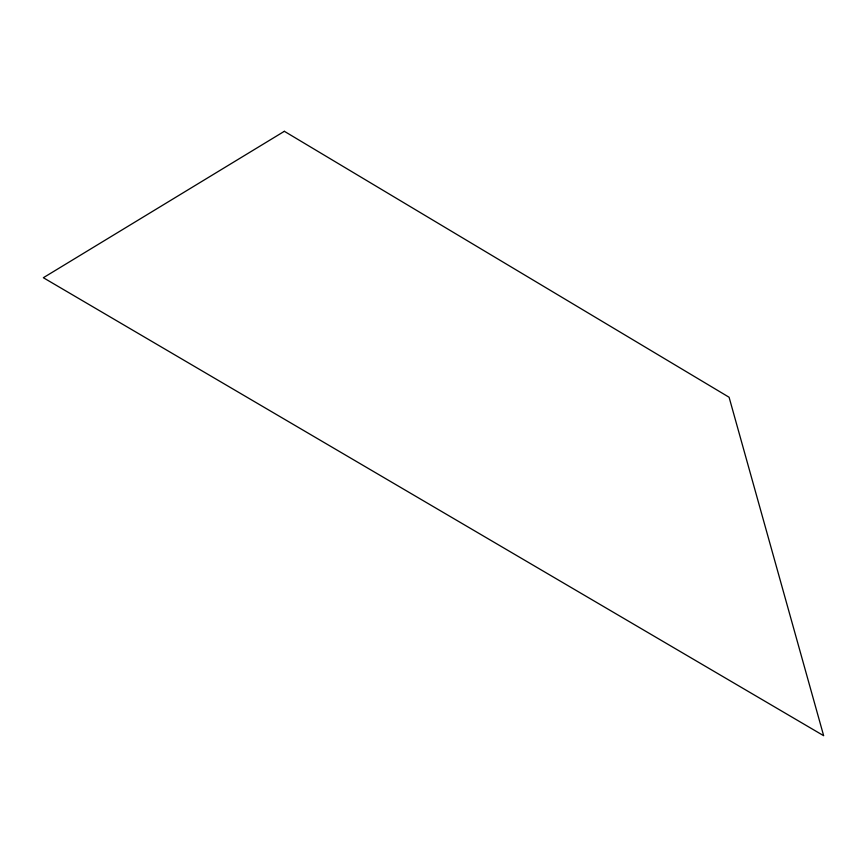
<?xml version="1.0" encoding="UTF-8"?>
<svg xmlns="http://www.w3.org/2000/svg" width="867" height="867" viewBox="0 0 867 867"><rect width="100%" height="100%" fill="white"/><g stroke="black" fill="none" stroke-linecap="round" stroke-linejoin="round"><path stroke-width="1.3" d="M284.354 131.307L43.35 277.722L823.65 735.693L729.093 397.249L284.354 131.307"/></g></svg>
